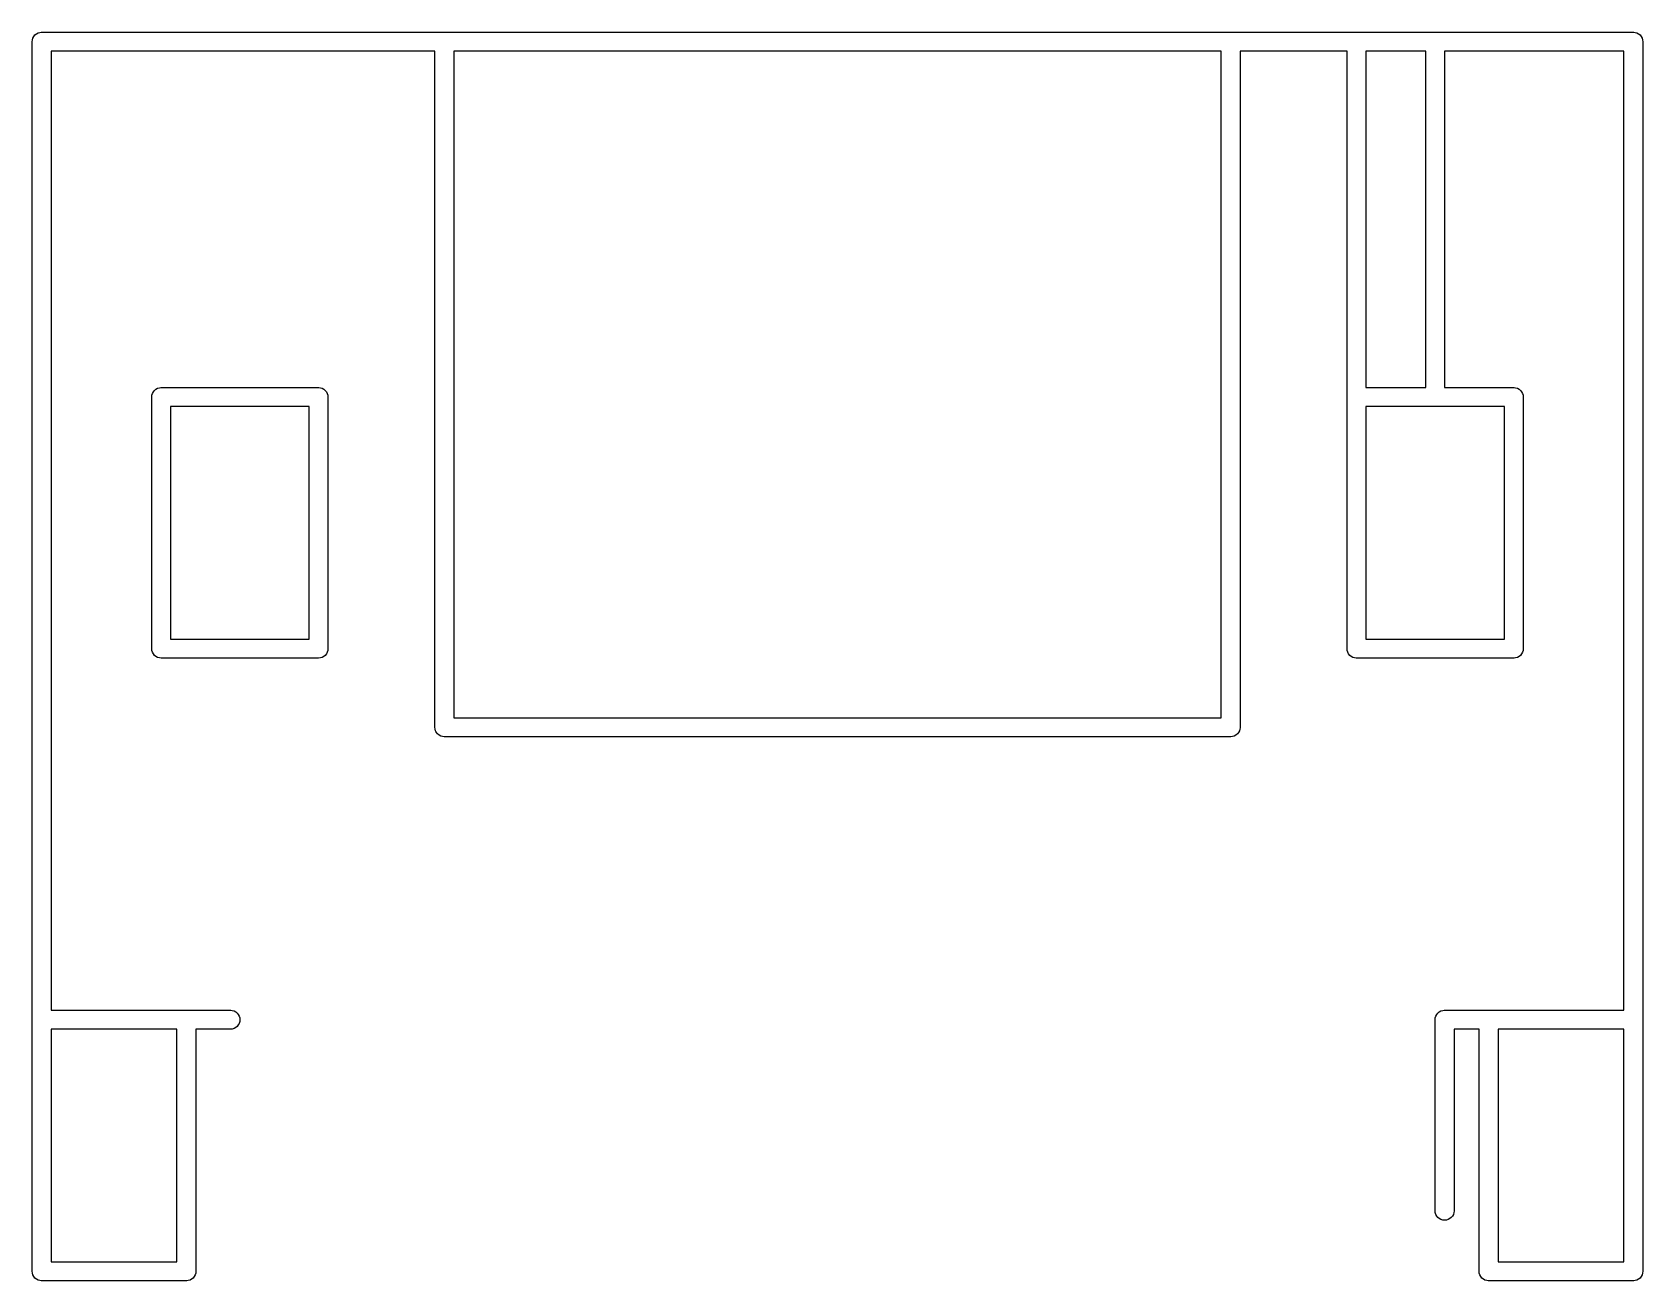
# Model space of a CAD drawing. Extents: x 50 to 150, y -150 to -50.
# Drawn here: x 65.88 to 76.12, y -58.52 to -50.58 of the extents above; entities that cross this region are included whole.
import ezdxf

# ---------------------------------------------------------------- set-up
doc = ezdxf.new("R2010")
doc.units = 0
doc.layers.add('BLACK', color=7, linetype='CONTINUOUS')

msp = doc.modelspace()

# ---------------------------------------------------------------- linework, layer by layer
at = {"layer": 'BLACK', "linetype": 'CONTINUOUS'}
for p, q in [((65.9065, -50.5899), (65.9169, -50.5843)), ((65.9169, -50.5843), (65.9282, -50.5809)), ((65.9282, -50.5809), (65.9371, -50.58)), ((65.9371, -50.58), (65.94, -50.5797)), ((65.94, -50.5797), (65.9429, -50.58)), ((65.9429, -50.58), (68.4971, -50.58)), ((68.4971, -50.58), (68.5, -50.5797)), ((68.5, -50.5797), (68.5029, -50.58)), ((68.5029, -50.58), (73.4971, -50.58)), ((73.4971, -50.58), (73.5, -50.5797)), ((73.5, -50.5797), (73.5029, -50.58)), ((73.5029, -50.58), (74.2971, -50.58)), ((74.2971, -50.58), (74.3, -50.5797)), ((74.3, -50.5797), (74.3029, -50.58)), ((74.3029, -50.58), (74.7971, -50.58)), ((74.7971, -50.58), (74.8, -50.5797)), ((74.8, -50.5797), (74.8029, -50.58)), ((74.8029, -50.58), (76.0571, -50.58)), ((76.0571, -50.58), (76.06, -50.5797)), ((76.06, -50.5797), (76.0629, -50.58)), ((76.0629, -50.58), (76.0718, -50.5809)), ((76.0718, -50.5809), (76.0831, -50.5843)), ((76.0831, -50.5843), (76.0935, -50.5899)), ((65.8797, -50.64), (65.8809, -50.6282)), ((65.88, -50.6429), (65.8797, -50.64)), ((65.88, -56.857), (65.88, -50.6429)), ((65.8809, -50.6282), (65.8843, -50.6169)), ((65.8843, -50.6169), (65.8899, -50.6065)), ((65.8899, -50.6065), (65.8974, -50.5974)), ((65.8974, -50.5974), (65.9065, -50.5899)), ((76.0935, -50.5899), (76.1026, -50.5974)), ((76.1026, -50.5974), (76.1101, -50.6065)), ((76.1101, -50.6065), (76.1157, -50.6169)), ((76.1157, -50.6169), (76.1191, -50.6282)), ((76.1191, -50.6282), (76.1203, -50.64)), ((76.1203, -50.64), (76.12, -50.6429)), ((76.12, -50.6429), (76.12, -56.8571)), ((68.44, -50.7), (66, -50.7)), ((66, -50.7), (66, -56.8)), ((68.44, -54.9971), (68.44, -50.7)), ((68.56, -50.7), (68.56, -54.94)), ((73.44, -50.7), (68.56, -50.7)), ((73.44, -54.94), (73.44, -50.7)), ((74.24, -50.7), (73.56, -50.7)), ((73.56, -50.7), (73.56, -54.9971)), ((74.24, -52.8971), (74.24, -50.7)), ((74.36, -50.7), (74.36, -52.84)), ((74.74, -50.7), (74.36, -50.7)), ((74.74, -52.84), (74.74, -50.7)), ((76, -50.7), (74.86, -50.7)), ((74.86, -50.7), (74.86, -52.84)), ((76, -56.8), (76, -50.7)), ((66.6769, -52.8443), (66.6882, -52.8409)), ((66.6882, -52.8409), (66.6971, -52.84)), ((66.6971, -52.84), (66.7, -52.8397)), ((66.6971, -52.84), (66.6971, -52.84)), ((66.7, -52.8397), (66.7029, -52.84)), ((66.7029, -52.84), (67.6971, -52.84)), ((67.6971, -52.84), (67.7, -52.8397)), ((67.7, -52.8397), (67.7029, -52.84)), ((67.7029, -52.84), (67.7029, -52.84)), ((67.7029, -52.84), (67.7118, -52.8409)), ((67.7118, -52.8409), (67.7231, -52.8443)), ((74.36, -52.84), (74.74, -52.84)), ((74.86, -52.84), (75.2971, -52.84)), ((75.2971, -52.84), (75.3, -52.8397)), ((75.3, -52.8397), (75.3029, -52.84)), ((75.3029, -52.84), (75.3118, -52.8409)), ((75.3118, -52.8409), (75.3231, -52.8443)), ((66.6397, -52.9), (66.6409, -52.8882)), ((66.64, -52.903), (66.6397, -52.9)), ((66.64, -54.4971), (66.64, -52.903)), ((66.6409, -52.8882), (66.6443, -52.8769)), ((66.6443, -52.8769), (66.6499, -52.8665)), ((66.6499, -52.8665), (66.6574, -52.8574)), ((66.6574, -52.8574), (66.6665, -52.8499)), ((66.6665, -52.8499), (66.6769, -52.8443)), ((67.7231, -52.8443), (67.7335, -52.8499)), ((67.7335, -52.8499), (67.7426, -52.8574)), ((67.7426, -52.8574), (67.7501, -52.8665)), ((67.7501, -52.8665), (67.7557, -52.8769)), ((67.7557, -52.8769), (67.7591, -52.8882)), ((67.7591, -52.8882), (67.7603, -52.9)), ((67.7603, -52.9), (67.76, -52.9029)), ((67.76, -52.9029), (67.76, -54.4971)), ((74.2397, -52.9), (74.24, -52.8971)), ((74.24, -52.9029), (74.2397, -52.9)), ((74.24, -54.497), (74.24, -52.9029)), ((75.3231, -52.8443), (75.3335, -52.8499)), ((75.3335, -52.8499), (75.3426, -52.8574)), ((75.3426, -52.8574), (75.3501, -52.8665)), ((75.3501, -52.8665), (75.3557, -52.8769)), ((75.3557, -52.8769), (75.3591, -52.8882)), ((75.3591, -52.8882), (75.3603, -52.9)), ((75.3603, -52.9), (75.36, -52.9029)), ((75.36, -52.9029), (75.36, -54.4971)), ((66.76, -52.96), (66.76, -54.44)), ((67.64, -52.96), (66.76, -52.96)), ((67.64, -54.44), (67.64, -52.96)), ((74.7971, -52.96), (74.36, -52.96)), ((74.36, -52.96), (74.36, -54.44)), ((74.8, -52.9603), (74.7971, -52.96)), ((74.8029, -52.96), (74.8, -52.9603)), ((75.24, -52.96), (74.8029, -52.96)), ((75.24, -54.44), (75.24, -52.96)), ((66.76, -54.44), (67.64, -54.44)), ((74.36, -54.44), (75.24, -54.44)), ((66.6397, -54.5), (66.64, -54.4971)), ((66.6409, -54.5118), (66.6397, -54.5)), ((66.6443, -54.5231), (66.6409, -54.5118)), ((66.6499, -54.5335), (66.6443, -54.5231)), ((66.6574, -54.5426), (66.6499, -54.5335)), ((66.6665, -54.5501), (66.6574, -54.5426)), ((66.6769, -54.5557), (66.6665, -54.5501)), ((66.6882, -54.5591), (66.6769, -54.5557)), ((66.7, -54.5603), (66.6882, -54.5591)), ((66.7029, -54.56), (66.7, -54.5603)), ((67.6971, -54.56), (66.7029, -54.56)), ((67.7, -54.5603), (67.6971, -54.56)), ((67.7118, -54.5591), (67.7, -54.5603)), ((67.7231, -54.5557), (67.7118, -54.5591)), ((67.7335, -54.5501), (67.7231, -54.5557)), ((67.7426, -54.5426), (67.7335, -54.5501)), ((67.7501, -54.5335), (67.7426, -54.5426)), ((67.7557, -54.5231), (67.7501, -54.5335)), ((67.7591, -54.5118), (67.7557, -54.5231)), ((67.76, -54.5029), (67.7591, -54.5118)), ((67.76, -54.4971), (67.7603, -54.5)), ((67.7603, -54.5), (67.76, -54.5029)), ((67.76, -54.5029), (67.76, -54.5029)), ((74.2397, -54.5), (74.24, -54.497)), ((74.2409, -54.5118), (74.2397, -54.5)), ((74.2443, -54.5231), (74.2409, -54.5118)), ((74.2499, -54.5335), (74.2443, -54.5231)), ((74.2574, -54.5426), (74.2499, -54.5335)), ((74.2665, -54.5501), (74.2574, -54.5426)), ((74.2769, -54.5557), (74.2665, -54.5501)), ((74.2882, -54.5591), (74.2769, -54.5557)), ((74.2971, -54.56), (74.2882, -54.5591)), ((74.3, -54.5603), (74.2971, -54.56)), ((74.2971, -54.56), (74.2971, -54.56)), ((74.3029, -54.56), (74.3, -54.5603)), ((75.2971, -54.56), (74.3029, -54.56)), ((75.3, -54.5603), (75.2971, -54.56)), ((75.3029, -54.56), (75.3, -54.5603)), ((75.3118, -54.5591), (75.3029, -54.56)), ((75.3029, -54.56), (75.3029, -54.56)), ((75.3231, -54.5557), (75.3118, -54.5591)), ((75.3335, -54.5501), (75.3231, -54.5557)), ((75.3426, -54.5426), (75.3335, -54.5501)), ((75.3501, -54.5335), (75.3426, -54.5426)), ((75.3557, -54.5231), (75.3501, -54.5335)), ((75.3591, -54.5118), (75.3557, -54.5231)), ((75.3603, -54.5), (75.3591, -54.5118)), ((75.36, -54.4971), (75.3603, -54.5)), ((68.56, -54.94), (73.44, -54.94)), ((68.4397, -55), (68.44, -54.9971)), ((68.4409, -55.0118), (68.4397, -55)), ((68.4443, -55.0231), (68.4409, -55.0118)), ((68.4466, -55.0274), (68.4443, -55.0231)), ((68.4499, -55.0335), (68.4466, -55.0274)), ((68.4574, -55.0426), (68.4499, -55.0335)), ((68.4665, -55.0501), (68.4574, -55.0426)), ((68.4769, -55.0557), (68.4665, -55.0501)), ((68.4882, -55.0591), (68.4769, -55.0557)), ((68.5, -55.0603), (68.4882, -55.0591)), ((68.5029, -55.06), (68.5, -55.0603)), ((73.4971, -55.06), (68.5029, -55.06)), ((73.5, -55.0603), (73.4971, -55.06)), ((73.5118, -55.0591), (73.5, -55.0603)), ((73.5231, -55.0557), (73.5118, -55.0591)), ((73.5335, -55.0501), (73.5231, -55.0557)), ((73.5426, -55.0426), (73.5335, -55.0501)), ((73.5501, -55.0335), (73.5426, -55.0426)), ((73.5557, -55.0231), (73.5501, -55.0335)), ((73.5591, -55.0118), (73.5557, -55.0231)), ((73.56, -55.0029), (73.5591, -55.0118)), ((73.56, -54.9971), (73.5603, -55)), ((73.5603, -55), (73.56, -55.0029)), ((73.56, -55.0029), (73.56, -55.0029)), ((66, -56.8), (66.8571, -56.8)), ((66.8571, -56.8), (66.86, -56.7997)), ((66.86, -56.7997), (66.8629, -56.8)), ((66.8629, -56.8), (67.1429, -56.8)), ((67.1429, -56.8), (67.1518, -56.8009)), ((67.1518, -56.8009), (67.1631, -56.8043)), ((67.1631, -56.8043), (67.1735, -56.8099)), ((67.1735, -56.8099), (67.1826, -56.8174)), ((67.1826, -56.8174), (67.1901, -56.8265)), ((67.1901, -56.8265), (67.1957, -56.8369)), ((74.8043, -56.8369), (74.8099, -56.8265)), ((74.8099, -56.8265), (74.8174, -56.8174)), ((74.8174, -56.8174), (74.8265, -56.8099)), ((74.8265, -56.8099), (74.8369, -56.8043)), ((74.8369, -56.8043), (74.8482, -56.8009)), ((74.8482, -56.8009), (74.8571, -56.8)), ((74.8571, -56.8), (74.86, -56.7997)), ((74.86, -56.7997), (74.8629, -56.8)), ((74.8629, -56.8), (75.1371, -56.8)), ((75.1371, -56.8), (75.14, -56.7997)), ((75.14, -56.7997), (75.1429, -56.8)), ((75.1429, -56.8), (76, -56.8)), ((65.8797, -56.86), (65.88, -56.857)), ((65.88, -56.863), (65.8797, -56.86)), ((65.88, -58.457), (65.88, -56.863)), ((66, -56.92), (66, -58.4)), ((66.8, -56.92), (66, -56.92)), ((66.8, -58.4), (66.8, -56.92)), ((67.1429, -56.92), (66.92, -56.92)), ((66.92, -56.92), (66.92, -58.4571)), ((67.1518, -56.9191), (67.1429, -56.92)), ((67.1631, -56.9157), (67.1518, -56.9191)), ((67.1735, -56.9101), (67.1631, -56.9157)), ((67.1826, -56.9026), (67.1735, -56.9101)), ((67.1901, -56.8935), (67.1826, -56.9026)), ((67.1957, -56.8831), (67.1901, -56.8935)), ((67.1957, -56.8369), (67.1991, -56.8482)), ((67.1991, -56.8718), (67.1957, -56.8831)), ((67.1991, -56.8482), (67.2003, -56.86)), ((67.2003, -56.86), (67.1991, -56.8718)), ((74.7997, -56.86), (74.8009, -56.8482)), ((74.8, -56.8629), (74.7997, -56.86)), ((74.8, -58.0779), (74.8, -56.8629)), ((74.8009, -56.8482), (74.8043, -56.8369)), ((75.08, -56.92), (74.92, -56.92)), ((74.92, -56.92), (74.92, -58.0779)), ((75.08, -58.457), (75.08, -56.92)), ((75.2, -56.92), (75.2, -58.4)), ((76, -56.92), (75.2, -56.92)), ((76, -58.4), (76, -56.92)), ((76.12, -56.8571), (76.1203, -56.86)), ((76.1203, -56.86), (76.12, -56.8629)), ((76.12, -56.8629), (76.12, -58.4571)), ((74.8009, -58.0868), (74.8, -58.0779)), ((74.8043, -58.0981), (74.8009, -58.0868)), ((74.8099, -58.1085), (74.8043, -58.0981)), ((74.8174, -58.1176), (74.8099, -58.1085)), ((74.8265, -58.1251), (74.8174, -58.1176)), ((74.8369, -58.1307), (74.8265, -58.1251)), ((74.8482, -58.1341), (74.8369, -58.1307)), ((74.86, -58.1353), (74.8482, -58.1341)), ((74.8718, -58.1341), (74.86, -58.1353)), ((74.8831, -58.1307), (74.8718, -58.1341)), ((74.8935, -58.1251), (74.8831, -58.1307)), ((74.9026, -58.1176), (74.8935, -58.1251)), ((74.9101, -58.1085), (74.9026, -58.1176)), ((74.9157, -58.0981), (74.9101, -58.1085)), ((74.9191, -58.0868), (74.9157, -58.0981)), ((74.92, -58.0779), (74.9191, -58.0868)), ((65.8797, -58.46), (65.88, -58.457)), ((65.8809, -58.4718), (65.8797, -58.46)), ((65.8843, -58.4831), (65.8809, -58.4718)), ((66, -58.4), (66.8, -58.4)), ((66.9191, -58.4718), (66.9157, -58.4831)), ((66.9203, -58.46), (66.9191, -58.4718)), ((66.92, -58.4571), (66.9203, -58.46)), ((75.0797, -58.46), (75.08, -58.457)), ((75.0809, -58.4718), (75.0797, -58.46)), ((75.0843, -58.4831), (75.0809, -58.4718)), ((75.2, -58.4), (76, -58.4)), ((76.1191, -58.4718), (76.1157, -58.4831)), ((76.1203, -58.46), (76.1191, -58.4718)), ((76.12, -58.4571), (76.1203, -58.46)), ((65.8899, -58.4935), (65.8843, -58.4831)), ((65.8974, -58.5026), (65.8899, -58.4935)), ((65.9065, -58.5101), (65.8974, -58.5026)), ((65.9169, -58.5157), (65.9065, -58.5101)), ((65.9282, -58.5191), (65.9169, -58.5157)), ((65.9371, -58.52), (65.9282, -58.5191)), ((65.94, -58.5203), (65.9371, -58.52)), ((65.9371, -58.52), (65.9371, -58.52)), ((65.9429, -58.52), (65.94, -58.5203)), ((66.8571, -58.52), (65.9429, -58.52)), ((66.86, -58.5203), (66.8571, -58.52)), ((66.8629, -58.52), (66.86, -58.5203)), ((66.8718, -58.5191), (66.8629, -58.52)), ((66.8629, -58.52), (66.8629, -58.52)), ((66.8831, -58.5157), (66.8718, -58.5191)), ((66.8935, -58.5101), (66.8831, -58.5157)), ((66.9026, -58.5026), (66.8935, -58.5101)), ((66.9101, -58.4935), (66.9026, -58.5026)), ((66.9157, -58.4831), (66.9101, -58.4935)), ((75.0899, -58.4935), (75.0843, -58.4831)), ((75.0974, -58.5026), (75.0899, -58.4935)), ((75.1065, -58.5101), (75.0974, -58.5026)), ((75.1169, -58.5157), (75.1065, -58.5101)), ((75.1282, -58.5191), (75.1169, -58.5157)), ((75.1371, -58.52), (75.1282, -58.5191)), ((75.14, -58.5203), (75.1371, -58.52)), ((75.1371, -58.52), (75.1371, -58.52)), ((75.1429, -58.52), (75.14, -58.5203)), ((76.0571, -58.52), (75.1429, -58.52)), ((76.06, -58.5203), (76.0571, -58.52)), ((76.0629, -58.52), (76.06, -58.5203)), ((76.0718, -58.5191), (76.0629, -58.52)), ((76.0629, -58.52), (76.0629, -58.52)), ((76.0831, -58.5157), (76.0718, -58.5191)), ((76.0935, -58.5101), (76.0831, -58.5157)), ((76.1026, -58.5026), (76.0935, -58.5101)), ((76.1101, -58.4935), (76.1026, -58.5026)), ((76.1157, -58.4831), (76.1101, -58.4935))]:
    msp.add_line(p, q, dxfattribs=at)

doc.saveas('drawing.dxf')
